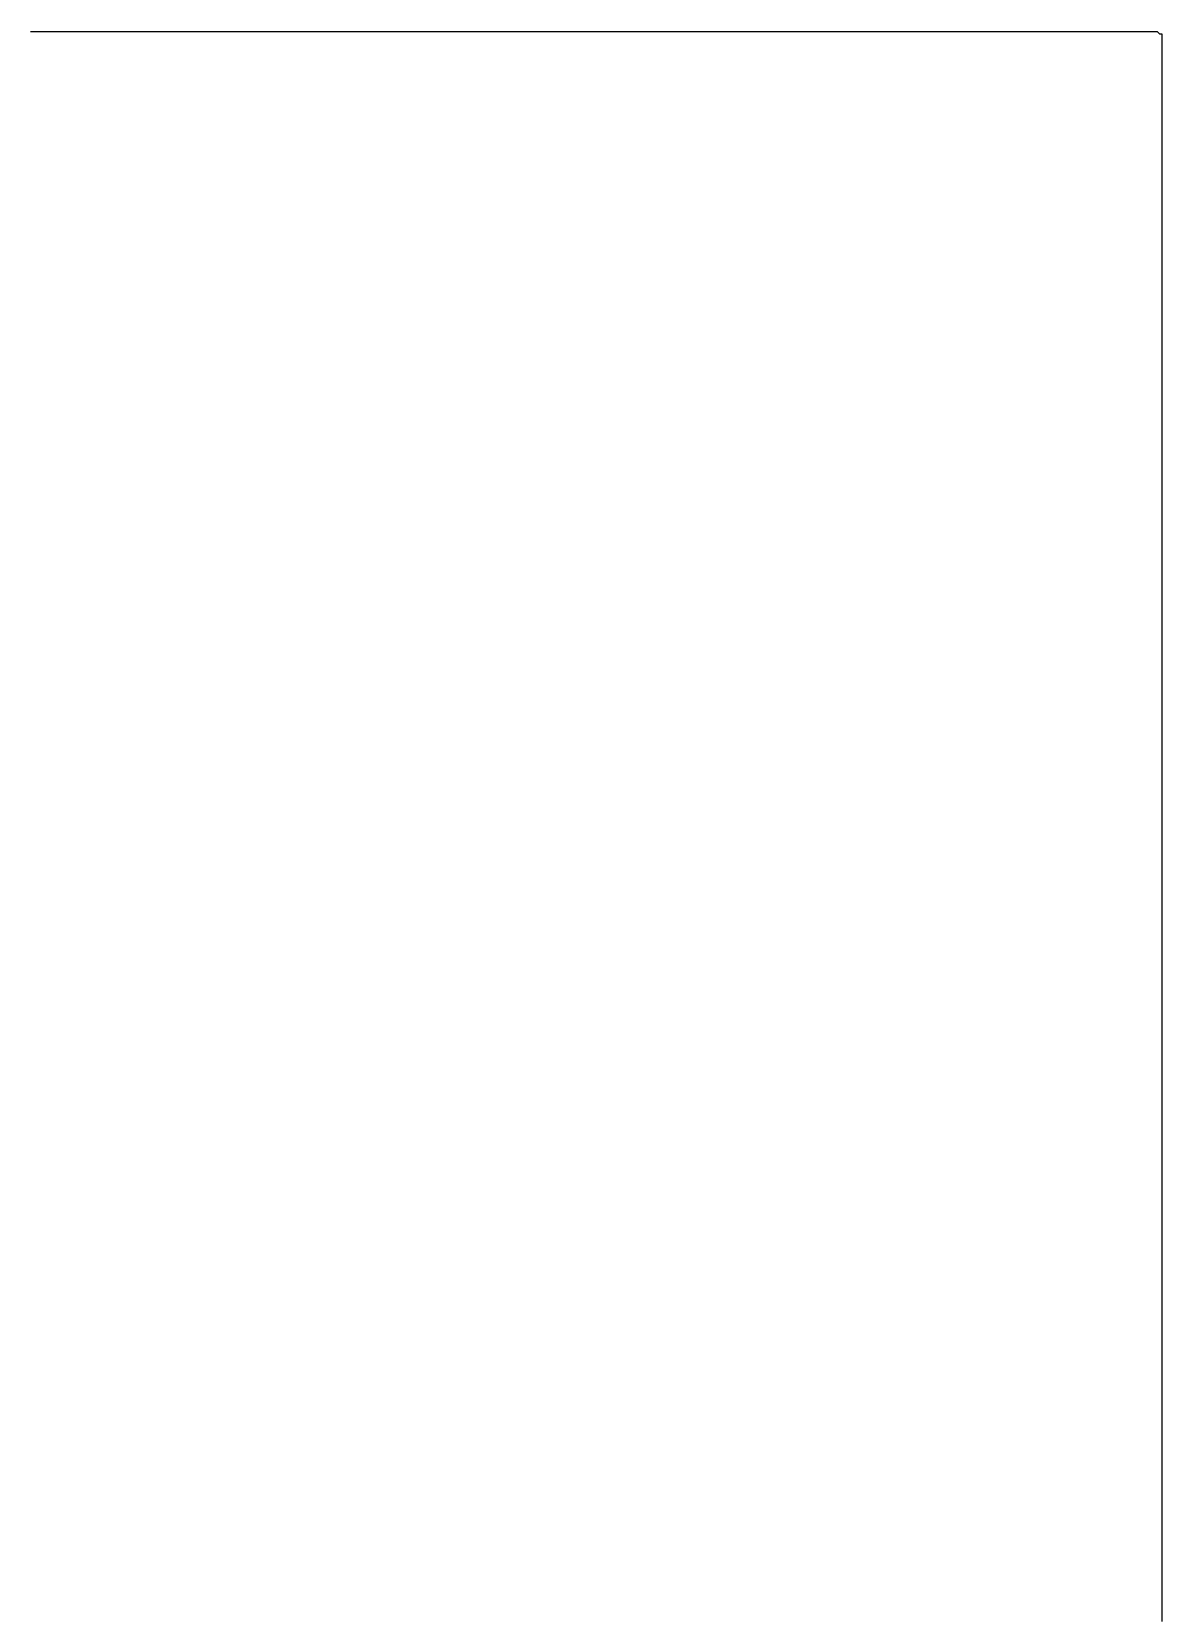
# Model space of a CAD drawing. Extents: x 11 to 695, y 10 to 490.
# Drawn here: x 609.7 to 695.1, y 370 to 490.1 of the extents above; entities that cross this region are included whole.
import ezdxf

# ---------------------------------------------------------------- set-up
doc = ezdxf.new("R2010")
doc.units = 0

msp = doc.modelspace()

# ---------------------------------------------------------------- linework, layer by layer
at = {"layer": 'contour_0'}
for p, q in [((609.76, 490.1), (609.58, 490.1)), ((609.93, 490.1), (609.76, 490.1)), ((610.11, 490.1), (609.93, 490.1)), ((610.29, 490.1), (610.11, 490.1)), ((610.46, 490.1), (610.29, 490.1)), ((610.64, 490.1), (610.46, 490.1)), ((610.82, 490.1), (610.64, 490.1)), ((610.99, 490.1), (610.82, 490.1)), ((611.17, 490.1), (610.99, 490.1)), ((611.35, 490.1), (611.17, 490.1)), ((611.52, 490.1), (611.35, 490.1)), ((611.7, 490.1), (611.52, 490.1)), ((611.88, 490.1), (611.7, 490.1)), ((612.05, 490.1), (611.88, 490.1)), ((612.23, 490.1), (612.05, 490.1)), ((612.41, 490.1), (612.23, 490.1)), ((612.58, 490.1), (612.41, 490.1)), ((612.76, 490.1), (612.58, 490.1)), ((612.94, 490.1), (612.76, 490.1)), ((613.11, 490.1), (612.94, 490.1)), ((613.29, 490.1), (613.11, 490.1)), ((613.47, 490.1), (613.29, 490.1)), ((613.64, 490.1), (613.47, 490.1)), ((613.82, 490.1), (613.64, 490.1)), ((614, 490.1), (613.82, 490.1)), ((614.17, 490.1), (614, 490.1)), ((614.35, 490.1), (614.17, 490.1)), ((614.53, 490.1), (614.35, 490.1)), ((614.7, 490.1), (614.53, 490.1)), ((614.88, 490.1), (614.7, 490.1)), ((615.06, 490.1), (614.88, 490.1)), ((615.24, 490.1), (615.06, 490.1)), ((615.41, 490.1), (615.24, 490.1)), ((615.59, 490.1), (615.41, 490.1)), ((615.77, 490.1), (615.59, 490.1)), ((615.94, 490.1), (615.77, 490.1)), ((616.12, 490.1), (615.94, 490.1)), ((616.3, 490.1), (616.12, 490.1)), ((616.47, 490.1), (616.3, 490.1)), ((616.65, 490.1), (616.47, 490.1)), ((616.83, 490.1), (616.65, 490.1)), ((617, 490.1), (616.83, 490.1)), ((617.18, 490.1), (617, 490.1)), ((617.36, 490.1), (617.18, 490.1)), ((617.53, 490.1), (617.36, 490.1)), ((617.71, 490.1), (617.53, 490.1)), ((617.89, 490.1), (617.71, 490.1)), ((618.06, 490.1), (617.89, 490.1)), ((618.24, 490.1), (618.06, 490.1)), ((618.42, 490.1), (618.24, 490.1)), ((618.59, 490.1), (618.42, 490.1)), ((618.77, 490.1), (618.59, 490.1)), ((618.95, 490.1), (618.77, 490.1)), ((619.12, 490.1), (618.95, 490.1)), ((619.3, 490.1), (619.12, 490.1)), ((619.48, 490.1), (619.3, 490.1)), ((619.65, 490.1), (619.48, 490.1)), ((619.83, 490.1), (619.65, 490.1)), ((620.01, 490.1), (619.83, 490.1)), ((620.18, 490.1), (620.01, 490.1)), ((620.36, 490.1), (620.18, 490.1)), ((620.54, 490.1), (620.36, 490.1)), ((620.71, 490.1), (620.54, 490.1)), ((620.89, 490.1), (620.71, 490.1)), ((621.07, 490.1), (620.89, 490.1)), ((621.24, 490.1), (621.07, 490.1)), ((621.42, 490.1), (621.24, 490.1)), ((621.6, 490.1), (621.42, 490.1)), ((621.77, 490.1), (621.6, 490.1)), ((621.95, 490.1), (621.77, 490.1)), ((622.13, 490.1), (621.95, 490.1)), ((622.3, 490.1), (622.13, 490.1)), ((622.48, 490.1), (622.3, 490.1)), ((622.66, 490.1), (622.48, 490.1)), ((622.83, 490.1), (622.66, 490.1)), ((623.01, 490.1), (622.83, 490.1)), ((623.19, 490.1), (623.01, 490.1)), ((623.37, 490.1), (623.19, 490.1)), ((623.54, 490.1), (623.37, 490.1)), ((623.72, 490.1), (623.54, 490.1)), ((623.9, 490.1), (623.72, 490.1)), ((624.07, 490.1), (623.9, 490.1)), ((624.25, 490.1), (624.07, 490.1)), ((624.43, 490.1), (624.25, 490.1)), ((624.6, 490.1), (624.43, 490.1)), ((624.78, 490.1), (624.6, 490.1)), ((624.96, 490.1), (624.78, 490.1)), ((625.13, 490.1), (624.96, 490.1)), ((625.31, 490.1), (625.13, 490.1)), ((625.49, 490.1), (625.31, 490.1)), ((625.66, 490.1), (625.49, 490.1)), ((625.84, 490.1), (625.66, 490.1)), ((626.02, 490.1), (625.84, 490.1)), ((626.19, 490.1), (626.02, 490.1)), ((626.37, 490.1), (626.19, 490.1)), ((626.55, 490.1), (626.37, 490.1)), ((626.72, 490.1), (626.55, 490.1)), ((626.9, 490.1), (626.72, 490.1)), ((627.08, 490.1), (626.9, 490.1)), ((627.25, 490.1), (627.08, 490.1)), ((627.43, 490.1), (627.25, 490.1)), ((627.61, 490.1), (627.43, 490.1)), ((627.78, 490.1), (627.61, 490.1)), ((627.96, 490.1), (627.78, 490.1)), ((628.14, 490.1), (627.96, 490.1)), ((628.31, 490.1), (628.14, 490.1)), ((628.49, 490.1), (628.31, 490.1)), ((628.67, 490.1), (628.49, 490.1)), ((628.84, 490.1), (628.67, 490.1)), ((629.02, 490.1), (628.84, 490.1)), ((629.2, 490.1), (629.02, 490.1)), ((629.37, 490.1), (629.2, 490.1)), ((629.55, 490.1), (629.37, 490.1)), ((629.73, 490.1), (629.55, 490.1)), ((629.9, 490.1), (629.73, 490.1)), ((630.08, 490.1), (629.9, 490.1)), ((630.26, 490.1), (630.08, 490.1)), ((630.43, 490.1), (630.26, 490.1)), ((630.61, 490.1), (630.43, 490.1)), ((630.79, 490.1), (630.61, 490.1)), ((630.97, 490.1), (630.79, 490.1)), ((631.14, 490.1), (630.97, 490.1)), ((631.32, 490.1), (631.14, 490.1)), ((631.5, 490.1), (631.32, 490.1)), ((631.67, 490.1), (631.5, 490.1)), ((631.85, 490.1), (631.67, 490.1)), ((632.03, 490.1), (631.85, 490.1)), ((632.2, 490.1), (632.03, 490.1)), ((632.38, 490.1), (632.2, 490.1)), ((632.56, 490.1), (632.38, 490.1)), ((632.73, 490.1), (632.56, 490.1)), ((632.91, 490.1), (632.73, 490.1)), ((633.09, 490.1), (632.91, 490.1)), ((633.26, 490.1), (633.09, 490.1)), ((633.44, 490.1), (633.26, 490.1)), ((633.62, 490.1), (633.44, 490.1)), ((633.79, 490.1), (633.62, 490.1)), ((633.97, 490.1), (633.79, 490.1)), ((634.15, 490.1), (633.97, 490.1)), ((634.32, 490.1), (634.15, 490.1)), ((634.5, 490.1), (634.32, 490.1)), ((634.68, 490.1), (634.5, 490.1)), ((634.85, 490.1), (634.68, 490.1)), ((635.03, 490.1), (634.85, 490.1)), ((635.21, 490.1), (635.03, 490.1)), ((635.38, 490.1), (635.21, 490.1)), ((635.56, 490.1), (635.38, 490.1)), ((635.74, 490.1), (635.56, 490.1)), ((635.91, 490.1), (635.74, 490.1)), ((636.09, 490.1), (635.91, 490.1)), ((636.27, 490.1), (636.09, 490.1)), ((636.44, 490.1), (636.27, 490.1)), ((636.62, 490.1), (636.44, 490.1)), ((636.8, 490.1), (636.62, 490.1)), ((636.97, 490.1), (636.8, 490.1)), ((637.15, 490.1), (636.97, 490.1)), ((637.33, 490.1), (637.15, 490.1)), ((637.5, 490.1), (637.33, 490.1)), ((637.68, 490.1), (637.5, 490.1)), ((637.86, 490.1), (637.68, 490.1)), ((638.03, 490.1), (637.86, 490.1)), ((638.21, 490.1), (638.03, 490.1)), ((638.39, 490.1), (638.21, 490.1)), ((638.56, 490.1), (638.39, 490.1)), ((638.74, 490.1), (638.56, 490.1)), ((638.92, 490.1), (638.74, 490.1)), ((639.1, 490.1), (638.92, 490.1)), ((639.27, 490.1), (639.1, 490.1)), ((639.45, 490.1), (639.27, 490.1)), ((639.63, 490.1), (639.45, 490.1)), ((639.8, 490.1), (639.63, 490.1)), ((639.98, 490.1), (639.8, 490.1)), ((640.16, 490.1), (639.98, 490.1)), ((640.33, 490.1), (640.16, 490.1)), ((640.51, 490.1), (640.33, 490.1)), ((640.69, 490.1), (640.51, 490.1)), ((640.86, 490.1), (640.69, 490.1)), ((641.04, 490.1), (640.86, 490.1)), ((641.22, 490.1), (641.04, 490.1)), ((641.39, 490.1), (641.22, 490.1)), ((641.57, 490.1), (641.39, 490.1)), ((641.75, 490.1), (641.57, 490.1)), ((641.92, 490.1), (641.75, 490.1)), ((642.1, 490.1), (641.92, 490.1)), ((642.28, 490.1), (642.1, 490.1)), ((642.45, 490.1), (642.28, 490.1)), ((642.63, 490.1), (642.45, 490.1)), ((642.81, 490.1), (642.63, 490.1)), ((642.98, 490.1), (642.81, 490.1)), ((643.16, 490.1), (642.98, 490.1)), ((643.34, 490.1), (643.16, 490.1)), ((643.51, 490.1), (643.34, 490.1)), ((643.69, 490.1), (643.51, 490.1)), ((643.87, 490.1), (643.69, 490.1)), ((644.04, 490.1), (643.87, 490.1)), ((644.22, 490.1), (644.04, 490.1)), ((644.4, 490.1), (644.22, 490.1)), ((644.57, 490.1), (644.4, 490.1)), ((644.75, 490.1), (644.57, 490.1)), ((644.93, 490.1), (644.75, 490.1)), ((645.1, 490.1), (644.93, 490.1)), ((645.28, 490.1), (645.1, 490.1)), ((645.46, 490.1), (645.28, 490.1)), ((645.63, 490.1), (645.46, 490.1)), ((645.81, 490.1), (645.63, 490.1)), ((645.99, 490.1), (645.81, 490.1)), ((646.16, 490.1), (645.99, 490.1)), ((646.34, 490.1), (646.16, 490.1)), ((646.52, 490.1), (646.34, 490.1)), ((646.69, 490.1), (646.52, 490.1)), ((646.87, 490.1), (646.69, 490.1)), ((647.05, 490.1), (646.87, 490.1)), ((647.23, 490.1), (647.05, 490.1)), ((647.4, 490.1), (647.23, 490.1)), ((647.58, 490.1), (647.4, 490.1)), ((647.76, 490.1), (647.58, 490.1)), ((647.93, 490.1), (647.76, 490.1)), ((648.11, 490.1), (647.93, 490.1)), ((648.29, 490.1), (648.11, 490.1)), ((648.46, 490.1), (648.29, 490.1)), ((648.64, 490.1), (648.46, 490.1)), ((648.82, 490.1), (648.64, 490.1)), ((648.99, 490.1), (648.82, 490.1)), ((649.17, 490.1), (648.99, 490.1)), ((649.35, 490.1), (649.17, 490.1)), ((649.52, 490.1), (649.35, 490.1)), ((649.7, 490.1), (649.52, 490.1)), ((649.88, 490.1), (649.7, 490.1)), ((650.05, 490.1), (649.88, 490.1)), ((650.23, 490.1), (650.05, 490.1)), ((650.41, 490.1), (650.23, 490.1)), ((650.58, 490.1), (650.41, 490.1)), ((650.76, 490.1), (650.58, 490.1)), ((650.94, 490.1), (650.76, 490.1)), ((651.11, 490.1), (650.94, 490.1)), ((651.29, 490.1), (651.11, 490.1)), ((651.47, 490.1), (651.29, 490.1)), ((651.64, 490.1), (651.47, 490.1)), ((651.82, 490.1), (651.64, 490.1)), ((652, 490.1), (651.82, 490.1)), ((652.17, 490.1), (652, 490.1)), ((652.35, 490.1), (652.17, 490.1)), ((652.53, 490.1), (652.35, 490.1)), ((652.7, 490.1), (652.53, 490.1)), ((652.88, 490.1), (652.7, 490.1)), ((653.06, 490.1), (652.88, 490.1)), ((653.23, 490.1), (653.06, 490.1)), ((653.41, 490.1), (653.23, 490.1)), ((653.59, 490.1), (653.41, 490.1)), ((653.76, 490.1), (653.59, 490.1)), ((653.94, 490.1), (653.76, 490.1)), ((654.12, 490.1), (653.94, 490.1)), ((654.29, 490.1), (654.12, 490.1)), ((654.47, 490.1), (654.29, 490.1)), ((654.65, 490.1), (654.47, 490.1)), ((654.83, 490.1), (654.65, 490.1)), ((655, 490.1), (654.83, 490.1)), ((655.18, 490.1), (655, 490.1)), ((655.36, 490.1), (655.18, 490.1)), ((655.53, 490.1), (655.36, 490.1)), ((655.71, 490.1), (655.53, 490.1)), ((655.89, 490.1), (655.71, 490.1)), ((656.06, 490.1), (655.89, 490.1)), ((656.24, 490.1), (656.06, 490.1)), ((656.42, 490.1), (656.24, 490.1)), ((656.59, 490.1), (656.42, 490.1)), ((656.77, 490.1), (656.59, 490.1)), ((656.95, 490.1), (656.77, 490.1)), ((657.12, 490.1), (656.95, 490.1)), ((657.3, 490.1), (657.12, 490.1)), ((657.48, 490.1), (657.3, 490.1)), ((657.65, 490.1), (657.48, 490.1)), ((657.83, 490.1), (657.65, 490.1)), ((658.01, 490.1), (657.83, 490.1)), ((658.18, 490.1), (658.01, 490.1)), ((658.36, 490.1), (658.18, 490.1)), ((658.54, 490.1), (658.36, 490.1)), ((658.71, 490.1), (658.54, 490.1)), ((658.89, 490.1), (658.71, 490.1)), ((659.07, 490.1), (658.89, 490.1)), ((659.24, 490.1), (659.07, 490.1)), ((659.42, 490.1), (659.24, 490.1)), ((659.6, 490.1), (659.42, 490.1)), ((659.77, 490.1), (659.6, 490.1)), ((659.95, 490.1), (659.77, 490.1)), ((660.13, 490.1), (659.95, 490.1)), ((660.3, 490.1), (660.13, 490.1)), ((660.48, 490.1), (660.3, 490.1)), ((660.66, 490.1), (660.48, 490.1)), ((660.83, 490.1), (660.66, 490.1)), ((661.01, 490.1), (660.83, 490.1)), ((661.19, 490.1), (661.01, 490.1)), ((661.36, 490.1), (661.19, 490.1)), ((661.54, 490.1), (661.36, 490.1)), ((661.72, 490.1), (661.54, 490.1)), ((661.89, 490.1), (661.72, 490.1)), ((662.07, 490.1), (661.89, 490.1)), ((662.25, 490.1), (662.07, 490.1)), ((662.42, 490.1), (662.25, 490.1)), ((662.6, 490.1), (662.42, 490.1)), ((662.78, 490.1), (662.6, 490.1)), ((662.96, 490.1), (662.78, 490.1)), ((663.13, 490.1), (662.96, 490.1)), ((663.31, 490.1), (663.13, 490.1)), ((663.49, 490.1), (663.31, 490.1)), ((663.66, 490.1), (663.49, 490.1)), ((663.84, 490.1), (663.66, 490.1)), ((664.02, 490.1), (663.84, 490.1)), ((664.19, 490.1), (664.02, 490.1)), ((664.37, 490.1), (664.19, 490.1)), ((664.55, 490.1), (664.37, 490.1)), ((664.72, 490.1), (664.55, 490.1)), ((664.9, 490.1), (664.72, 490.1)), ((665.08, 490.1), (664.9, 490.1)), ((665.25, 490.1), (665.08, 490.1)), ((665.43, 490.1), (665.25, 490.1)), ((665.61, 490.1), (665.43, 490.1)), ((665.78, 490.1), (665.61, 490.1)), ((665.96, 490.1), (665.78, 490.1)), ((666.14, 490.1), (665.96, 490.1)), ((666.31, 490.1), (666.14, 490.1)), ((666.49, 490.1), (666.31, 490.1)), ((666.67, 490.1), (666.49, 490.1)), ((666.84, 490.1), (666.67, 490.1)), ((667.02, 490.1), (666.84, 490.1)), ((667.2, 490.1), (667.02, 490.1)), ((667.37, 490.1), (667.2, 490.1)), ((667.55, 490.1), (667.37, 490.1)), ((667.73, 490.1), (667.55, 490.1)), ((667.9, 490.1), (667.73, 490.1)), ((668.08, 490.1), (667.9, 490.1)), ((668.26, 490.1), (668.08, 490.1)), ((668.43, 490.1), (668.26, 490.1)), ((668.61, 490.1), (668.43, 490.1)), ((668.79, 490.1), (668.61, 490.1)), ((668.96, 490.1), (668.79, 490.1)), ((669.14, 490.1), (668.96, 490.1)), ((669.32, 490.1), (669.14, 490.1)), ((669.49, 490.1), (669.32, 490.1)), ((669.67, 490.1), (669.49, 490.1)), ((669.85, 490.1), (669.67, 490.1)), ((670.02, 490.1), (669.85, 490.1)), ((670.2, 490.1), (670.02, 490.1)), ((670.38, 490.1), (670.2, 490.1)), ((670.55, 490.1), (670.38, 490.1)), ((670.73, 490.1), (670.55, 490.1)), ((670.91, 490.1), (670.73, 490.1)), ((671.09, 490.1), (670.91, 490.1)), ((671.26, 490.1), (671.09, 490.1)), ((671.44, 490.1), (671.26, 490.1)), ((671.62, 490.1), (671.44, 490.1)), ((671.79, 490.1), (671.62, 490.1)), ((671.97, 490.1), (671.79, 490.1)), ((672.15, 490.1), (671.97, 490.1)), ((672.32, 490.1), (672.15, 490.1)), ((672.5, 490.1), (672.32, 490.1)), ((672.68, 490.1), (672.5, 490.1)), ((672.85, 490.1), (672.68, 490.1)), ((673.03, 490.1), (672.85, 490.1)), ((673.21, 490.1), (673.03, 490.1)), ((673.38, 490.1), (673.21, 490.1)), ((673.56, 490.1), (673.38, 490.1)), ((673.74, 490.1), (673.56, 490.1)), ((673.91, 490.1), (673.74, 490.1)), ((674.09, 490.1), (673.91, 490.1)), ((674.27, 490.1), (674.09, 490.1)), ((674.44, 490.1), (674.27, 490.1)), ((674.62, 490.1), (674.44, 490.1)), ((674.8, 490.1), (674.62, 490.1)), ((674.97, 490.1), (674.8, 490.1)), ((675.15, 490.1), (674.97, 490.1)), ((675.33, 490.1), (675.15, 490.1)), ((675.5, 490.1), (675.33, 490.1)), ((675.68, 490.1), (675.5, 490.1)), ((675.86, 490.1), (675.68, 490.1)), ((676.03, 490.1), (675.86, 490.1)), ((676.21, 490.1), (676.03, 490.1)), ((676.39, 490.1), (676.21, 490.1)), ((676.56, 490.1), (676.39, 490.1)), ((676.74, 490.1), (676.56, 490.1)), ((676.92, 490.1), (676.74, 490.1)), ((677.09, 490.1), (676.92, 490.1)), ((677.27, 490.1), (677.09, 490.1)), ((677.45, 490.1), (677.27, 490.1)), ((677.62, 490.1), (677.45, 490.1)), ((677.8, 490.1), (677.62, 490.1)), ((677.98, 490.1), (677.8, 490.1)), ((678.15, 490.1), (677.98, 490.1)), ((678.33, 490.1), (678.15, 490.1)), ((678.51, 490.1), (678.33, 490.1)), ((678.69, 490.1), (678.51, 490.1)), ((678.86, 490.1), (678.69, 490.1)), ((679.04, 490.1), (678.86, 490.1)), ((679.22, 490.1), (679.04, 490.1)), ((679.39, 490.1), (679.22, 490.1)), ((679.57, 490.1), (679.39, 490.1)), ((679.75, 490.1), (679.57, 490.1)), ((679.92, 490.1), (679.75, 490.1)), ((680.1, 490.1), (679.92, 490.1)), ((680.28, 490.1), (680.1, 490.1)), ((680.45, 490.1), (680.28, 490.1)), ((680.63, 490.1), (680.45, 490.1)), ((680.81, 490.1), (680.63, 490.1)), ((680.98, 490.1), (680.81, 490.1)), ((681.16, 490.1), (680.98, 490.1)), ((681.34, 490.1), (681.16, 490.1)), ((681.51, 490.1), (681.34, 490.1)), ((681.69, 490.1), (681.51, 490.1)), ((681.87, 490.1), (681.69, 490.1)), ((682.04, 490.1), (681.87, 490.1)), ((682.22, 490.1), (682.04, 490.1)), ((682.4, 490.1), (682.22, 490.1)), ((682.57, 490.1), (682.4, 490.1)), ((682.75, 490.1), (682.57, 490.1)), ((682.93, 490.1), (682.75, 490.1)), ((683.1, 490.1), (682.93, 490.1)), ((683.28, 490.1), (683.1, 490.1)), ((683.46, 490.1), (683.28, 490.1)), ((683.63, 490.1), (683.46, 490.1)), ((683.81, 490.1), (683.63, 490.1)), ((683.99, 490.1), (683.81, 490.1)), ((684.16, 490.1), (683.99, 490.1)), ((684.34, 490.1), (684.16, 490.1)), ((684.52, 490.1), (684.34, 490.1)), ((684.69, 490.1), (684.52, 490.1)), ((684.87, 490.1), (684.69, 490.1)), ((685.05, 490.1), (684.87, 490.1)), ((685.22, 490.1), (685.05, 490.1)), ((685.4, 490.1), (685.22, 490.1)), ((685.58, 490.1), (685.4, 490.1)), ((685.75, 490.1), (685.58, 490.1)), ((685.93, 490.1), (685.75, 490.1)), ((686.11, 490.1), (685.93, 490.1)), ((686.28, 490.1), (686.11, 490.1)), ((686.46, 490.1), (686.28, 490.1)), ((686.64, 490.1), (686.46, 490.1)), ((686.82, 490.1), (686.64, 490.1)), ((686.99, 490.1), (686.82, 490.1)), ((687.17, 490.1), (686.99, 490.1)), ((687.35, 490.1), (687.17, 490.1)), ((687.52, 490.1), (687.35, 490.1)), ((687.7, 490.1), (687.52, 490.1)), ((687.88, 490.1), (687.7, 490.1)), ((688.05, 490.1), (687.88, 490.1)), ((688.23, 490.1), (688.05, 490.1)), ((688.41, 490.1), (688.23, 490.1)), ((688.58, 490.1), (688.41, 490.1)), ((688.76, 490.1), (688.58, 490.1)), ((688.94, 490.1), (688.76, 490.1)), ((689.11, 490.1), (688.94, 490.1)), ((689.29, 490.1), (689.11, 490.1)), ((689.47, 490.1), (689.29, 490.1)), ((689.64, 490.1), (689.47, 490.1)), ((689.82, 490.1), (689.64, 490.1)), ((690, 490.1), (689.82, 490.1)), ((690.17, 490.1), (690, 490.1)), ((690.35, 490.1), (690.17, 490.1)), ((690.53, 490.1), (690.35, 490.1)), ((690.7, 490.1), (690.53, 490.1)), ((690.88, 490.1), (690.7, 490.1)), ((691.06, 490.1), (690.88, 490.1)), ((691.23, 490.1), (691.06, 490.1)), ((691.41, 490.1), (691.23, 490.1)), ((691.59, 490.1), (691.41, 490.1)), ((691.76, 490.1), (691.59, 490.1)), ((691.94, 490.1), (691.76, 490.1)), ((692.12, 490.1), (691.94, 490.1)), ((692.29, 490.1), (692.12, 490.1)), ((692.47, 490.1), (692.29, 490.1)), ((692.65, 490.1), (692.47, 490.1)), ((692.82, 490.1), (692.65, 490.1)), ((693, 490.1), (692.82, 490.1)), ((693.18, 490.1), (693, 490.1)), ((693.35, 490.1), (693.18, 490.1)), ((693.53, 490.1), (693.35, 490.1)), ((693.71, 490.1), (693.53, 490.1)), ((693.88, 490.1), (693.71, 490.1)), ((694.06, 490.1), (693.88, 490.1)), ((694.24, 490.1), (694.06, 490.1)), ((694.41, 490.1), (694.24, 490.1)), ((694.59, 490.1), (694.41, 490.1)), ((694.77, 490.1), (694.59, 490.1)), ((694.95, 489.93), (694.77, 490.1)), ((695.12, 489.93), (694.95, 489.93)), ((695.12, 489.75), (695.12, 489.93)), ((695.12, 489.57), (695.12, 489.75)), ((695.12, 489.4), (695.12, 489.57)), ((695.12, 489.22), (695.12, 489.4)), ((695.12, 489.04), (695.12, 489.22)), ((695.12, 488.87), (695.12, 489.04)), ((695.12, 488.69), (695.12, 488.87)), ((695.12, 488.51), (695.12, 488.69)), ((695.12, 488.34), (695.12, 488.51)), ((695.12, 488.16), (695.12, 488.34)), ((695.12, 487.98), (695.12, 488.16)), ((695.12, 487.8), (695.12, 487.98)), ((695.12, 487.63), (695.12, 487.8)), ((695.12, 487.45), (695.12, 487.63)), ((695.12, 487.27), (695.12, 487.45)), ((695.12, 487.1), (695.12, 487.27)), ((695.12, 486.92), (695.12, 487.1)), ((695.12, 486.74), (695.12, 486.92)), ((695.12, 486.57), (695.12, 486.74)), ((695.12, 486.39), (695.12, 486.57)), ((695.12, 486.21), (695.12, 486.39)), ((695.12, 486.04), (695.12, 486.21)), ((695.12, 485.86), (695.12, 486.04)), ((695.12, 485.68), (695.12, 485.86)), ((695.12, 485.51), (695.12, 485.68)), ((695.12, 485.33), (695.12, 485.51)), ((695.12, 485.15), (695.12, 485.33)), ((695.12, 484.98), (695.12, 485.15)), ((695.12, 484.8), (695.12, 484.98)), ((695.12, 484.62), (695.12, 484.8)), ((695.12, 484.45), (695.12, 484.62)), ((695.12, 484.27), (695.12, 484.45)), ((695.12, 484.09), (695.12, 484.27)), ((695.12, 483.92), (695.12, 484.09)), ((695.12, 483.74), (695.12, 483.92)), ((695.12, 483.56), (695.12, 483.74)), ((695.12, 483.39), (695.12, 483.56)), ((695.12, 483.21), (695.12, 483.39)), ((695.12, 483.03), (695.12, 483.21)), ((695.12, 482.86), (695.12, 483.03)), ((695.12, 482.68), (695.12, 482.86)), ((695.12, 482.5), (695.12, 482.68)), ((695.12, 482.33), (695.12, 482.5)), ((695.12, 482.15), (695.12, 482.33)), ((695.12, 481.97), (695.12, 482.15)), ((695.12, 481.8), (695.12, 481.97)), ((695.12, 481.62), (695.12, 481.8)), ((695.12, 481.44), (695.12, 481.62)), ((695.12, 481.27), (695.12, 481.44)), ((695.12, 481.09), (695.12, 481.27)), ((695.12, 480.91), (695.12, 481.09)), ((695.12, 480.74), (695.12, 480.91)), ((695.12, 480.56), (695.12, 480.74)), ((695.12, 480.38), (695.12, 480.56)), ((695.12, 480.21), (695.12, 480.38)), ((695.12, 480.03), (695.12, 480.21)), ((695.12, 479.85), (695.12, 480.03)), ((695.12, 479.67), (695.12, 479.85)), ((695.12, 479.5), (695.12, 479.67)), ((695.12, 479.32), (695.12, 479.5)), ((695.12, 479.14), (695.12, 479.32)), ((695.12, 478.97), (695.12, 479.14)), ((695.12, 478.79), (695.12, 478.97)), ((695.12, 478.61), (695.12, 478.79)), ((695.12, 478.44), (695.12, 478.61)), ((695.12, 478.26), (695.12, 478.44)), ((695.12, 478.08), (695.12, 478.26)), ((695.12, 477.91), (695.12, 478.08)), ((695.12, 477.73), (695.12, 477.91)), ((695.12, 477.55), (695.12, 477.73)), ((695.12, 477.38), (695.12, 477.55)), ((695.12, 477.2), (695.12, 477.38)), ((695.12, 477.02), (695.12, 477.2)), ((695.12, 476.85), (695.12, 477.02)), ((695.12, 476.67), (695.12, 476.85)), ((695.12, 476.49), (695.12, 476.67)), ((695.12, 476.32), (695.12, 476.49)), ((695.12, 476.14), (695.12, 476.32)), ((695.12, 475.96), (695.12, 476.14)), ((695.12, 475.79), (695.12, 475.96)), ((695.12, 475.61), (695.12, 475.79)), ((695.12, 475.43), (695.12, 475.61)), ((695.12, 475.26), (695.12, 475.43)), ((695.12, 475.08), (695.12, 475.26)), ((695.12, 474.9), (695.12, 475.08)), ((695.12, 474.73), (695.12, 474.9)), ((695.12, 474.55), (695.12, 474.73)), ((695.12, 474.37), (695.12, 474.55)), ((695.12, 474.2), (695.12, 474.37)), ((695.12, 474.02), (695.12, 474.2)), ((695.12, 473.84), (695.12, 474.02)), ((695.12, 473.67), (695.12, 473.84)), ((695.12, 473.49), (695.12, 473.67)), ((695.12, 473.31), (695.12, 473.49)), ((695.12, 473.14), (695.12, 473.31)), ((695.12, 472.96), (695.12, 473.14)), ((695.12, 472.78), (695.12, 472.96)), ((695.12, 472.61), (695.12, 472.78)), ((695.12, 472.43), (695.12, 472.61)), ((695.12, 472.25), (695.12, 472.43)), ((695.12, 472.07), (695.12, 472.25)), ((695.12, 471.9), (695.12, 472.07)), ((695.12, 471.72), (695.12, 471.9)), ((695.12, 471.54), (695.12, 471.72)), ((695.12, 471.37), (695.12, 471.54)), ((695.12, 471.19), (695.12, 471.37)), ((695.12, 471.01), (695.12, 471.19)), ((695.12, 470.84), (695.12, 471.01)), ((695.12, 470.66), (695.12, 470.84)), ((695.12, 470.48), (695.12, 470.66)), ((695.12, 470.31), (695.12, 470.48)), ((695.12, 470.13), (695.12, 470.31)), ((695.12, 469.95), (695.12, 470.13)), ((695.12, 469.78), (695.12, 469.95)), ((695.12, 469.6), (695.12, 469.78)), ((695.12, 469.42), (695.12, 469.6)), ((695.12, 469.25), (695.12, 469.42)), ((695.12, 469.07), (695.12, 469.25)), ((695.12, 468.89), (695.12, 469.07)), ((695.12, 468.72), (695.12, 468.89)), ((695.12, 468.54), (695.12, 468.72)), ((695.12, 468.36), (695.12, 468.54)), ((695.12, 468.19), (695.12, 468.36)), ((695.12, 468.01), (695.12, 468.19)), ((695.12, 467.83), (695.12, 468.01)), ((695.12, 467.66), (695.12, 467.83)), ((695.12, 467.48), (695.12, 467.66)), ((695.12, 467.3), (695.12, 467.48)), ((695.12, 467.13), (695.12, 467.3)), ((695.12, 466.95), (695.12, 467.13)), ((695.12, 466.77), (695.12, 466.95)), ((695.12, 466.6), (695.12, 466.77)), ((695.12, 466.42), (695.12, 466.6)), ((695.12, 466.24), (695.12, 466.42)), ((695.12, 466.07), (695.12, 466.24)), ((695.12, 465.89), (695.12, 466.07)), ((695.12, 465.71), (695.12, 465.89)), ((695.12, 465.54), (695.12, 465.71)), ((695.12, 465.36), (695.12, 465.54)), ((695.12, 465.18), (695.12, 465.36)), ((695.12, 465.01), (695.12, 465.18)), ((695.12, 464.83), (695.12, 465.01)), ((695.12, 464.65), (695.12, 464.83)), ((695.12, 464.48), (695.12, 464.65)), ((695.12, 464.3), (695.12, 464.48)), ((695.12, 464.12), (695.12, 464.3)), ((695.12, 463.94), (695.12, 464.12)), ((695.12, 463.77), (695.12, 463.94)), ((695.12, 463.59), (695.12, 463.77)), ((695.12, 463.41), (695.12, 463.59)), ((695.12, 463.24), (695.12, 463.41)), ((695.12, 463.06), (695.12, 463.24)), ((695.12, 462.88), (695.12, 463.06)), ((695.12, 462.71), (695.12, 462.88)), ((695.12, 462.53), (695.12, 462.71)), ((695.12, 462.35), (695.12, 462.53)), ((695.12, 462.18), (695.12, 462.35)), ((695.12, 462), (695.12, 462.18)), ((695.12, 461.82), (695.12, 462)), ((695.12, 461.65), (695.12, 461.82)), ((695.12, 461.47), (695.12, 461.65)), ((695.12, 461.29), (695.12, 461.47)), ((695.12, 461.12), (695.12, 461.29)), ((695.12, 460.94), (695.12, 461.12)), ((695.12, 460.76), (695.12, 460.94)), ((695.12, 460.59), (695.12, 460.76)), ((695.12, 460.41), (695.12, 460.59)), ((695.12, 460.23), (695.12, 460.41)), ((695.12, 460.06), (695.12, 460.23)), ((695.12, 459.88), (695.12, 460.06)), ((695.12, 459.7), (695.12, 459.88)), ((695.12, 459.53), (695.12, 459.7)), ((695.12, 459.35), (695.12, 459.53)), ((695.12, 459.17), (695.12, 459.35)), ((695.12, 459), (695.12, 459.17)), ((695.12, 458.82), (695.12, 459)), ((695.12, 458.64), (695.12, 458.82)), ((695.12, 458.47), (695.12, 458.64)), ((695.12, 458.29), (695.12, 458.47)), ((695.12, 458.11), (695.12, 458.29)), ((695.12, 457.94), (695.12, 458.11)), ((695.12, 457.76), (695.12, 457.94)), ((695.12, 457.58), (695.12, 457.76)), ((695.12, 457.41), (695.12, 457.58)), ((695.12, 457.23), (695.12, 457.41)), ((695.12, 457.05), (695.12, 457.23)), ((695.12, 456.88), (695.12, 457.05)), ((695.12, 456.7), (695.12, 456.88)), ((695.12, 456.52), (695.12, 456.7)), ((695.12, 456.34), (695.12, 456.52)), ((695.12, 456.17), (695.12, 456.34)), ((695.12, 455.99), (695.12, 456.17)), ((695.12, 455.81), (695.12, 455.99)), ((695.12, 455.64), (695.12, 455.81)), ((695.12, 455.46), (695.12, 455.64)), ((695.12, 455.28), (695.12, 455.46)), ((695.12, 455.11), (695.12, 455.28)), ((695.12, 454.93), (695.12, 455.11)), ((695.12, 454.75), (695.12, 454.93)), ((695.12, 454.58), (695.12, 454.75)), ((695.12, 454.4), (695.12, 454.58)), ((695.12, 454.22), (695.12, 454.4)), ((695.12, 454.05), (695.12, 454.22)), ((695.12, 453.87), (695.12, 454.05)), ((695.12, 453.69), (695.12, 453.87)), ((695.12, 453.52), (695.12, 453.69)), ((695.12, 453.34), (695.12, 453.52)), ((695.12, 453.16), (695.12, 453.34)), ((695.12, 452.99), (695.12, 453.16)), ((695.12, 452.81), (695.12, 452.99)), ((695.12, 452.63), (695.12, 452.81)), ((695.12, 452.46), (695.12, 452.63)), ((695.12, 452.28), (695.12, 452.46)), ((695.12, 452.1), (695.12, 452.28)), ((695.12, 451.93), (695.12, 452.1)), ((695.12, 451.75), (695.12, 451.93)), ((695.12, 451.57), (695.12, 451.75)), ((695.12, 451.4), (695.12, 451.57)), ((695.12, 451.22), (695.12, 451.4)), ((695.12, 451.04), (695.12, 451.22)), ((695.12, 450.87), (695.12, 451.04)), ((695.12, 450.69), (695.12, 450.87)), ((695.12, 450.51), (695.12, 450.69)), ((695.12, 450.34), (695.12, 450.51)), ((695.12, 450.16), (695.12, 450.34)), ((695.12, 449.98), (695.12, 450.16)), ((695.12, 449.81), (695.12, 449.98)), ((695.12, 449.63), (695.12, 449.81)), ((695.12, 449.45), (695.12, 449.63)), ((695.12, 449.28), (695.12, 449.45)), ((695.12, 449.1), (695.12, 449.28)), ((695.12, 448.92), (695.12, 449.1)), ((695.12, 448.75), (695.12, 448.92)), ((695.12, 448.57), (695.12, 448.75)), ((695.12, 448.39), (695.12, 448.57)), ((695.12, 448.21), (695.12, 448.39)), ((695.12, 448.04), (695.12, 448.21)), ((695.12, 447.86), (695.12, 448.04)), ((695.12, 447.68), (695.12, 447.86)), ((695.12, 447.51), (695.12, 447.68)), ((695.12, 447.33), (695.12, 447.51)), ((695.12, 447.15), (695.12, 447.33)), ((695.12, 446.98), (695.12, 447.15)), ((695.12, 446.8), (695.12, 446.98)), ((695.12, 446.62), (695.12, 446.8)), ((695.12, 446.45), (695.12, 446.62)), ((695.12, 446.27), (695.12, 446.45)), ((695.12, 446.09), (695.12, 446.27)), ((695.12, 445.92), (695.12, 446.09)), ((695.12, 445.74), (695.12, 445.92)), ((695.12, 445.56), (695.12, 445.74)), ((695.12, 445.39), (695.12, 445.56)), ((695.12, 445.21), (695.12, 445.39)), ((695.12, 445.03), (695.12, 445.21)), ((695.12, 444.86), (695.12, 445.03)), ((695.12, 444.68), (695.12, 444.86)), ((695.12, 444.5), (695.12, 444.68)), ((695.12, 444.33), (695.12, 444.5)), ((695.12, 444.15), (695.12, 444.33)), ((695.12, 443.97), (695.12, 444.15)), ((695.12, 443.8), (695.12, 443.97)), ((695.12, 443.62), (695.12, 443.8)), ((695.12, 443.44), (695.12, 443.62)), ((695.12, 443.27), (695.12, 443.44)), ((695.12, 443.09), (695.12, 443.27)), ((695.12, 442.91), (695.12, 443.09)), ((695.12, 442.74), (695.12, 442.91)), ((695.12, 442.56), (695.12, 442.74)), ((695.12, 442.38), (695.12, 442.56)), ((695.12, 442.21), (695.12, 442.38)), ((695.12, 442.03), (695.12, 442.21)), ((695.12, 441.85), (695.12, 442.03)), ((695.12, 441.68), (695.12, 441.85)), ((695.12, 441.5), (695.12, 441.68)), ((695.12, 441.32), (695.12, 441.5)), ((695.12, 441.15), (695.12, 441.32)), ((695.12, 440.97), (695.12, 441.15)), ((695.12, 440.79), (695.12, 440.97)), ((695.12, 440.62), (695.12, 440.79)), ((695.12, 440.44), (695.12, 440.62)), ((695.12, 440.26), (695.12, 440.44)), ((695.12, 440.08), (695.12, 440.26)), ((695.12, 439.91), (695.12, 440.08)), ((695.12, 439.73), (695.12, 439.91)), ((695.12, 439.55), (695.12, 439.73)), ((695.12, 439.38), (695.12, 439.55)), ((695.12, 439.2), (695.12, 439.38)), ((695.12, 439.02), (695.12, 439.2)), ((695.12, 438.85), (695.12, 439.02)), ((695.12, 438.67), (695.12, 438.85)), ((695.12, 438.49), (695.12, 438.67)), ((695.12, 438.32), (695.12, 438.49)), ((695.12, 438.14), (695.12, 438.32)), ((695.12, 437.96), (695.12, 438.14)), ((695.12, 437.79), (695.12, 437.96)), ((695.12, 437.61), (695.12, 437.79)), ((695.12, 437.43), (695.12, 437.61)), ((695.12, 437.26), (695.12, 437.43)), ((695.12, 437.08), (695.12, 437.26)), ((695.12, 436.9), (695.12, 437.08)), ((695.12, 436.73), (695.12, 436.9)), ((695.12, 436.55), (695.12, 436.73)), ((695.12, 436.37), (695.12, 436.55)), ((695.12, 436.2), (695.12, 436.37)), ((695.12, 436.02), (695.12, 436.2)), ((695.12, 435.84), (695.12, 436.02)), ((695.12, 435.67), (695.12, 435.84)), ((695.12, 435.49), (695.12, 435.67)), ((695.12, 435.31), (695.12, 435.49)), ((695.12, 435.14), (695.12, 435.31)), ((695.12, 434.96), (695.12, 435.14)), ((695.12, 434.78), (695.12, 434.96)), ((695.12, 434.61), (695.12, 434.78)), ((695.12, 434.43), (695.12, 434.61)), ((695.12, 434.25), (695.12, 434.43)), ((695.12, 434.08), (695.12, 434.25)), ((695.12, 433.9), (695.12, 434.08)), ((695.12, 433.72), (695.12, 433.9)), ((695.12, 433.55), (695.12, 433.72)), ((695.12, 433.37), (695.12, 433.55)), ((695.12, 433.19), (695.12, 433.37)), ((695.12, 433.02), (695.12, 433.19)), ((695.12, 432.84), (695.12, 433.02)), ((695.12, 432.66), (695.12, 432.84)), ((695.12, 432.48), (695.12, 432.66)), ((695.12, 432.31), (695.12, 432.48)), ((695.12, 432.13), (695.12, 432.31)), ((695.12, 431.95), (695.12, 432.13)), ((695.12, 431.78), (695.12, 431.95)), ((695.12, 431.6), (695.12, 431.78)), ((695.12, 431.42), (695.12, 431.6)), ((695.12, 431.25), (695.12, 431.42)), ((695.12, 431.07), (695.12, 431.25)), ((695.12, 430.89), (695.12, 431.07)), ((695.12, 430.72), (695.12, 430.89)), ((695.12, 430.54), (695.12, 430.72)), ((695.12, 430.36), (695.12, 430.54)), ((695.12, 430.19), (695.12, 430.36)), ((695.12, 430.01), (695.12, 430.19)), ((695.12, 429.83), (695.12, 430.01)), ((695.12, 429.66), (695.12, 429.83)), ((695.12, 429.48), (695.12, 429.66)), ((695.12, 429.3), (695.12, 429.48)), ((695.12, 429.13), (695.12, 429.3)), ((695.12, 428.95), (695.12, 429.13)), ((695.12, 428.77), (695.12, 428.95)), ((695.12, 428.6), (695.12, 428.77)), ((695.12, 428.42), (695.12, 428.6)), ((695.12, 428.24), (695.12, 428.42)), ((695.12, 428.07), (695.12, 428.24)), ((695.12, 427.89), (695.12, 428.07)), ((695.12, 427.71), (695.12, 427.89)), ((695.12, 427.54), (695.12, 427.71)), ((695.12, 427.36), (695.12, 427.54)), ((695.12, 427.18), (695.12, 427.36)), ((695.12, 427.01), (695.12, 427.18)), ((695.12, 426.83), (695.12, 427.01)), ((695.12, 426.65), (695.12, 426.83)), ((695.12, 426.48), (695.12, 426.65)), ((695.12, 426.3), (695.12, 426.48)), ((695.12, 426.12), (695.12, 426.3)), ((695.12, 425.95), (695.12, 426.12)), ((695.12, 425.77), (695.12, 425.95)), ((695.12, 425.59), (695.12, 425.77)), ((695.12, 425.42), (695.12, 425.59)), ((695.12, 425.24), (695.12, 425.42)), ((695.12, 425.06), (695.12, 425.24)), ((695.12, 424.89), (695.12, 425.06)), ((695.12, 424.71), (695.12, 424.89)), ((695.12, 424.53), (695.12, 424.71)), ((695.12, 424.35), (695.12, 424.53)), ((695.12, 424.18), (695.12, 424.35)), ((695.12, 424), (695.12, 424.18)), ((695.12, 423.82), (695.12, 424)), ((695.12, 423.65), (695.12, 423.82)), ((695.12, 423.47), (695.12, 423.65)), ((695.12, 423.29), (695.12, 423.47)), ((695.12, 423.12), (695.12, 423.29)), ((695.12, 422.94), (695.12, 423.12)), ((695.12, 422.76), (695.12, 422.94)), ((695.12, 422.59), (695.12, 422.76)), ((695.12, 422.41), (695.12, 422.59)), ((695.12, 422.23), (695.12, 422.41)), ((695.12, 422.06), (695.12, 422.23)), ((695.12, 421.88), (695.12, 422.06)), ((695.12, 421.7), (695.12, 421.88)), ((695.12, 421.53), (695.12, 421.7)), ((695.12, 421.35), (695.12, 421.53)), ((695.12, 421.17), (695.12, 421.35)), ((695.12, 421), (695.12, 421.17)), ((695.12, 420.82), (695.12, 421)), ((695.12, 420.64), (695.12, 420.82)), ((695.12, 420.47), (695.12, 420.64)), ((695.12, 420.29), (695.12, 420.47)), ((695.12, 420.11), (695.12, 420.29)), ((695.12, 419.94), (695.12, 420.11)), ((695.12, 419.76), (695.12, 419.94)), ((695.12, 419.58), (695.12, 419.76)), ((695.12, 419.41), (695.12, 419.58)), ((695.12, 419.23), (695.12, 419.41)), ((695.12, 419.05), (695.12, 419.23)), ((695.12, 418.88), (695.12, 419.05)), ((695.12, 418.7), (695.12, 418.88)), ((695.12, 418.52), (695.12, 418.7)), ((695.12, 418.35), (695.12, 418.52)), ((695.12, 418.17), (695.12, 418.35)), ((695.12, 417.99), (695.12, 418.17)), ((695.12, 417.82), (695.12, 417.99)), ((695.12, 417.64), (695.12, 417.82)), ((695.12, 417.46), (695.12, 417.64)), ((695.12, 417.29), (695.12, 417.46)), ((695.12, 417.11), (695.12, 417.29)), ((695.12, 416.93), (695.12, 417.11)), ((695.12, 416.76), (695.12, 416.93)), ((695.12, 416.58), (695.12, 416.76)), ((695.12, 416.4), (695.12, 416.58)), ((695.12, 416.22), (695.12, 416.4)), ((695.12, 416.05), (695.12, 416.22)), ((695.12, 415.87), (695.12, 416.05)), ((695.12, 415.69), (695.12, 415.87)), ((695.12, 415.52), (695.12, 415.69)), ((695.12, 415.34), (695.12, 415.52)), ((695.12, 415.16), (695.12, 415.34)), ((695.12, 414.99), (695.12, 415.16)), ((695.12, 414.81), (695.12, 414.99)), ((695.12, 414.63), (695.12, 414.81)), ((695.12, 414.46), (695.12, 414.63)), ((695.12, 414.28), (695.12, 414.46)), ((695.12, 414.1), (695.12, 414.28)), ((695.12, 413.93), (695.12, 414.1)), ((695.12, 413.75), (695.12, 413.93)), ((695.12, 413.57), (695.12, 413.75)), ((695.12, 413.4), (695.12, 413.57)), ((695.12, 413.22), (695.12, 413.4)), ((695.12, 413.04), (695.12, 413.22)), ((695.12, 412.87), (695.12, 413.04)), ((695.12, 412.69), (695.12, 412.87)), ((695.12, 412.51), (695.12, 412.69)), ((695.12, 412.34), (695.12, 412.51)), ((695.12, 412.16), (695.12, 412.34)), ((695.12, 411.98), (695.12, 412.16)), ((695.12, 411.81), (695.12, 411.98)), ((695.12, 411.63), (695.12, 411.81)), ((695.12, 411.45), (695.12, 411.63)), ((695.12, 411.28), (695.12, 411.45)), ((695.12, 411.1), (695.12, 411.28)), ((695.12, 410.92), (695.12, 411.1)), ((695.12, 410.75), (695.12, 410.92)), ((695.12, 410.57), (695.12, 410.75)), ((695.12, 410.39), (695.12, 410.57)), ((695.12, 410.22), (695.12, 410.39)), ((695.12, 410.04), (695.12, 410.22)), ((695.12, 409.86), (695.12, 410.04)), ((695.12, 409.69), (695.12, 409.86)), ((695.12, 409.51), (695.12, 409.69)), ((695.12, 409.33), (695.12, 409.51)), ((695.12, 409.16), (695.12, 409.33)), ((695.12, 408.98), (695.12, 409.16)), ((695.12, 408.8), (695.12, 408.98)), ((695.12, 408.62), (695.12, 408.8)), ((695.12, 408.45), (695.12, 408.62)), ((695.12, 408.27), (695.12, 408.45)), ((695.12, 408.09), (695.12, 408.27)), ((695.12, 407.92), (695.12, 408.09)), ((695.12, 407.74), (695.12, 407.92)), ((695.12, 407.56), (695.12, 407.74)), ((695.12, 407.39), (695.12, 407.56)), ((695.12, 407.21), (695.12, 407.39)), ((695.12, 407.03), (695.12, 407.21)), ((695.12, 406.86), (695.12, 407.03)), ((695.12, 406.68), (695.12, 406.86)), ((695.12, 406.5), (695.12, 406.68)), ((695.12, 406.33), (695.12, 406.5)), ((695.12, 406.15), (695.12, 406.33)), ((695.12, 405.97), (695.12, 406.15)), ((695.12, 405.8), (695.12, 405.97)), ((695.12, 405.62), (695.12, 405.8)), ((695.12, 405.44), (695.12, 405.62)), ((695.12, 405.27), (695.12, 405.44)), ((695.12, 405.09), (695.12, 405.27)), ((695.12, 404.91), (695.12, 405.09)), ((695.12, 404.74), (695.12, 404.91)), ((695.12, 404.56), (695.12, 404.74)), ((695.12, 404.38), (695.12, 404.56)), ((695.12, 404.21), (695.12, 404.38)), ((695.12, 404.03), (695.12, 404.21)), ((695.12, 403.85), (695.12, 404.03)), ((695.12, 403.68), (695.12, 403.85)), ((695.12, 403.5), (695.12, 403.68)), ((695.12, 403.32), (695.12, 403.5)), ((695.12, 403.15), (695.12, 403.32)), ((695.12, 402.97), (695.12, 403.15)), ((695.12, 402.79), (695.12, 402.97)), ((695.12, 402.62), (695.12, 402.79)), ((695.12, 402.44), (695.12, 402.62)), ((695.12, 402.26), (695.12, 402.44)), ((695.12, 402.09), (695.12, 402.26)), ((695.12, 401.91), (695.12, 402.09)), ((695.12, 401.73), (695.12, 401.91)), ((695.12, 401.56), (695.12, 401.73)), ((695.12, 401.38), (695.12, 401.56)), ((695.12, 401.2), (695.12, 401.38)), ((695.12, 401.03), (695.12, 401.2)), ((695.12, 400.85), (695.12, 401.03)), ((695.12, 400.67), (695.12, 400.85)), ((695.12, 400.49), (695.12, 400.67)), ((695.12, 400.32), (695.12, 400.49)), ((695.12, 400.14), (695.12, 400.32)), ((695.12, 399.96), (695.12, 400.14)), ((695.12, 399.79), (695.12, 399.96)), ((695.12, 399.61), (695.12, 399.79)), ((695.12, 399.43), (695.12, 399.61)), ((695.12, 399.26), (695.12, 399.43)), ((695.12, 399.08), (695.12, 399.26)), ((695.12, 398.9), (695.12, 399.08)), ((695.12, 398.73), (695.12, 398.9)), ((695.12, 398.55), (695.12, 398.73)), ((695.12, 398.37), (695.12, 398.55)), ((695.12, 398.2), (695.12, 398.37)), ((695.12, 398.02), (695.12, 398.2)), ((695.12, 397.84), (695.12, 398.02)), ((695.12, 397.67), (695.12, 397.84)), ((695.12, 397.49), (695.12, 397.67)), ((695.12, 397.31), (695.12, 397.49)), ((695.12, 397.14), (695.12, 397.31)), ((695.12, 396.96), (695.12, 397.14)), ((695.12, 396.78), (695.12, 396.96)), ((695.12, 396.61), (695.12, 396.78)), ((695.12, 396.43), (695.12, 396.61)), ((695.12, 396.25), (695.12, 396.43)), ((695.12, 396.08), (695.12, 396.25)), ((695.12, 395.9), (695.12, 396.08)), ((695.12, 395.72), (695.12, 395.9)), ((695.12, 395.55), (695.12, 395.72)), ((695.12, 395.37), (695.12, 395.55)), ((695.12, 395.19), (695.12, 395.37)), ((695.12, 395.02), (695.12, 395.19)), ((695.12, 394.84), (695.12, 395.02)), ((695.12, 394.66), (695.12, 394.84)), ((695.12, 394.49), (695.12, 394.66)), ((695.12, 394.31), (695.12, 394.49)), ((695.12, 394.13), (695.12, 394.31)), ((695.12, 393.96), (695.12, 394.13)), ((695.12, 393.78), (695.12, 393.96)), ((695.12, 393.6), (695.12, 393.78)), ((695.12, 393.43), (695.12, 393.6)), ((695.12, 393.25), (695.12, 393.43)), ((695.12, 393.07), (695.12, 393.25)), ((695.12, 392.9), (695.12, 393.07)), ((695.12, 392.72), (695.12, 392.9)), ((695.12, 392.54), (695.12, 392.72)), ((695.12, 392.36), (695.12, 392.54)), ((695.12, 392.19), (695.12, 392.36)), ((695.12, 392.01), (695.12, 392.19)), ((695.12, 391.83), (695.12, 392.01)), ((695.12, 391.66), (695.12, 391.83)), ((695.12, 391.48), (695.12, 391.66)), ((695.12, 391.3), (695.12, 391.48)), ((695.12, 391.13), (695.12, 391.3)), ((695.12, 390.95), (695.12, 391.13)), ((695.12, 390.77), (695.12, 390.95)), ((695.12, 390.6), (695.12, 390.77)), ((695.12, 390.42), (695.12, 390.6)), ((695.12, 390.24), (695.12, 390.42)), ((695.12, 390.07), (695.12, 390.24)), ((695.12, 389.89), (695.12, 390.07)), ((695.12, 389.71), (695.12, 389.89)), ((695.12, 389.54), (695.12, 389.71)), ((695.12, 389.36), (695.12, 389.54)), ((695.12, 389.18), (695.12, 389.36)), ((695.12, 389.01), (695.12, 389.18)), ((695.12, 388.83), (695.12, 389.01)), ((695.12, 388.65), (695.12, 388.83)), ((695.12, 388.48), (695.12, 388.65)), ((695.12, 388.3), (695.12, 388.48)), ((695.12, 388.12), (695.12, 388.3)), ((695.12, 387.95), (695.12, 388.12)), ((695.12, 387.77), (695.12, 387.95)), ((695.12, 387.59), (695.12, 387.77)), ((695.12, 387.42), (695.12, 387.59)), ((695.12, 387.24), (695.12, 387.42)), ((695.12, 387.06), (695.12, 387.24)), ((695.12, 386.89), (695.12, 387.06)), ((695.12, 386.71), (695.12, 386.89)), ((695.12, 386.53), (695.12, 386.71)), ((695.12, 386.36), (695.12, 386.53)), ((695.12, 386.18), (695.12, 386.36)), ((695.12, 386), (695.12, 386.18)), ((695.12, 385.83), (695.12, 386)), ((695.12, 385.65), (695.12, 385.83)), ((695.12, 385.47), (695.12, 385.65)), ((695.12, 385.3), (695.12, 385.47)), ((695.12, 385.12), (695.12, 385.3)), ((695.12, 384.94), (695.12, 385.12)), ((695.12, 384.76), (695.12, 384.94)), ((695.12, 384.59), (695.12, 384.76)), ((695.12, 384.41), (695.12, 384.59)), ((695.12, 384.23), (695.12, 384.41)), ((695.12, 384.06), (695.12, 384.23)), ((695.12, 383.88), (695.12, 384.06)), ((695.12, 383.7), (695.12, 383.88)), ((695.12, 383.53), (695.12, 383.7)), ((695.12, 383.35), (695.12, 383.53)), ((695.12, 383.17), (695.12, 383.35)), ((695.12, 383), (695.12, 383.17)), ((695.12, 382.82), (695.12, 383)), ((695.12, 382.64), (695.12, 382.82)), ((695.12, 382.47), (695.12, 382.64)), ((695.12, 382.29), (695.12, 382.47)), ((695.12, 382.11), (695.12, 382.29)), ((695.12, 381.94), (695.12, 382.11)), ((695.12, 381.76), (695.12, 381.94)), ((695.12, 381.58), (695.12, 381.76)), ((695.12, 381.41), (695.12, 381.58)), ((695.12, 381.23), (695.12, 381.41)), ((695.12, 381.05), (695.12, 381.23)), ((695.12, 380.88), (695.12, 381.05)), ((695.12, 380.7), (695.12, 380.88)), ((695.12, 380.52), (695.12, 380.7)), ((695.12, 380.35), (695.12, 380.52)), ((695.12, 380.17), (695.12, 380.35)), ((695.12, 379.99), (695.12, 380.17)), ((695.12, 379.82), (695.12, 379.99)), ((695.12, 379.64), (695.12, 379.82)), ((695.12, 379.46), (695.12, 379.64)), ((695.12, 379.29), (695.12, 379.46)), ((695.12, 379.11), (695.12, 379.29)), ((695.12, 378.93), (695.12, 379.11)), ((695.12, 378.76), (695.12, 378.93)), ((695.12, 378.58), (695.12, 378.76)), ((695.12, 378.4), (695.12, 378.58)), ((695.12, 378.23), (695.12, 378.4)), ((695.12, 378.05), (695.12, 378.23)), ((695.12, 377.87), (695.12, 378.05)), ((695.12, 377.7), (695.12, 377.87)), ((695.12, 377.52), (695.12, 377.7)), ((695.12, 377.34), (695.12, 377.52)), ((695.12, 377.17), (695.12, 377.34)), ((695.12, 376.99), (695.12, 377.17)), ((695.12, 376.81), (695.12, 376.99)), ((695.12, 376.63), (695.12, 376.81)), ((695.12, 376.46), (695.12, 376.63)), ((695.12, 376.28), (695.12, 376.46)), ((695.12, 376.1), (695.12, 376.28)), ((695.12, 375.93), (695.12, 376.1)), ((695.12, 375.75), (695.12, 375.93)), ((695.12, 375.57), (695.12, 375.75)), ((695.12, 375.4), (695.12, 375.57)), ((695.12, 375.22), (695.12, 375.4)), ((695.12, 375.04), (695.12, 375.22)), ((695.12, 374.87), (695.12, 375.04)), ((695.12, 374.69), (695.12, 374.87)), ((695.12, 374.51), (695.12, 374.69)), ((695.12, 374.34), (695.12, 374.51)), ((695.12, 374.16), (695.12, 374.34)), ((695.12, 373.98), (695.12, 374.16)), ((695.12, 373.81), (695.12, 373.98)), ((695.12, 373.63), (695.12, 373.81)), ((695.12, 373.45), (695.12, 373.63)), ((695.12, 373.28), (695.12, 373.45)), ((695.12, 373.1), (695.12, 373.28)), ((695.12, 372.92), (695.12, 373.1)), ((695.12, 372.75), (695.12, 372.92)), ((695.12, 372.57), (695.12, 372.75)), ((695.12, 372.39), (695.12, 372.57)), ((695.12, 372.22), (695.12, 372.39)), ((695.12, 372.04), (695.12, 372.22)), ((695.12, 371.86), (695.12, 372.04)), ((695.12, 371.69), (695.12, 371.86)), ((695.12, 371.51), (695.12, 371.69)), ((695.12, 371.33), (695.12, 371.51)), ((695.12, 371.16), (695.12, 371.33)), ((695.12, 370.98), (695.12, 371.16)), ((695.12, 370.8), (695.12, 370.98)), ((695.12, 370.63), (695.12, 370.8)), ((695.12, 370.45), (695.12, 370.63)), ((695.12, 370.27), (695.12, 370.45)), ((695.12, 370.1), (695.12, 370.27)), ((695.12, 369.92), (695.12, 370.1))]:
    msp.add_line(p, q, dxfattribs=at)

doc.saveas('drawing.dxf')
